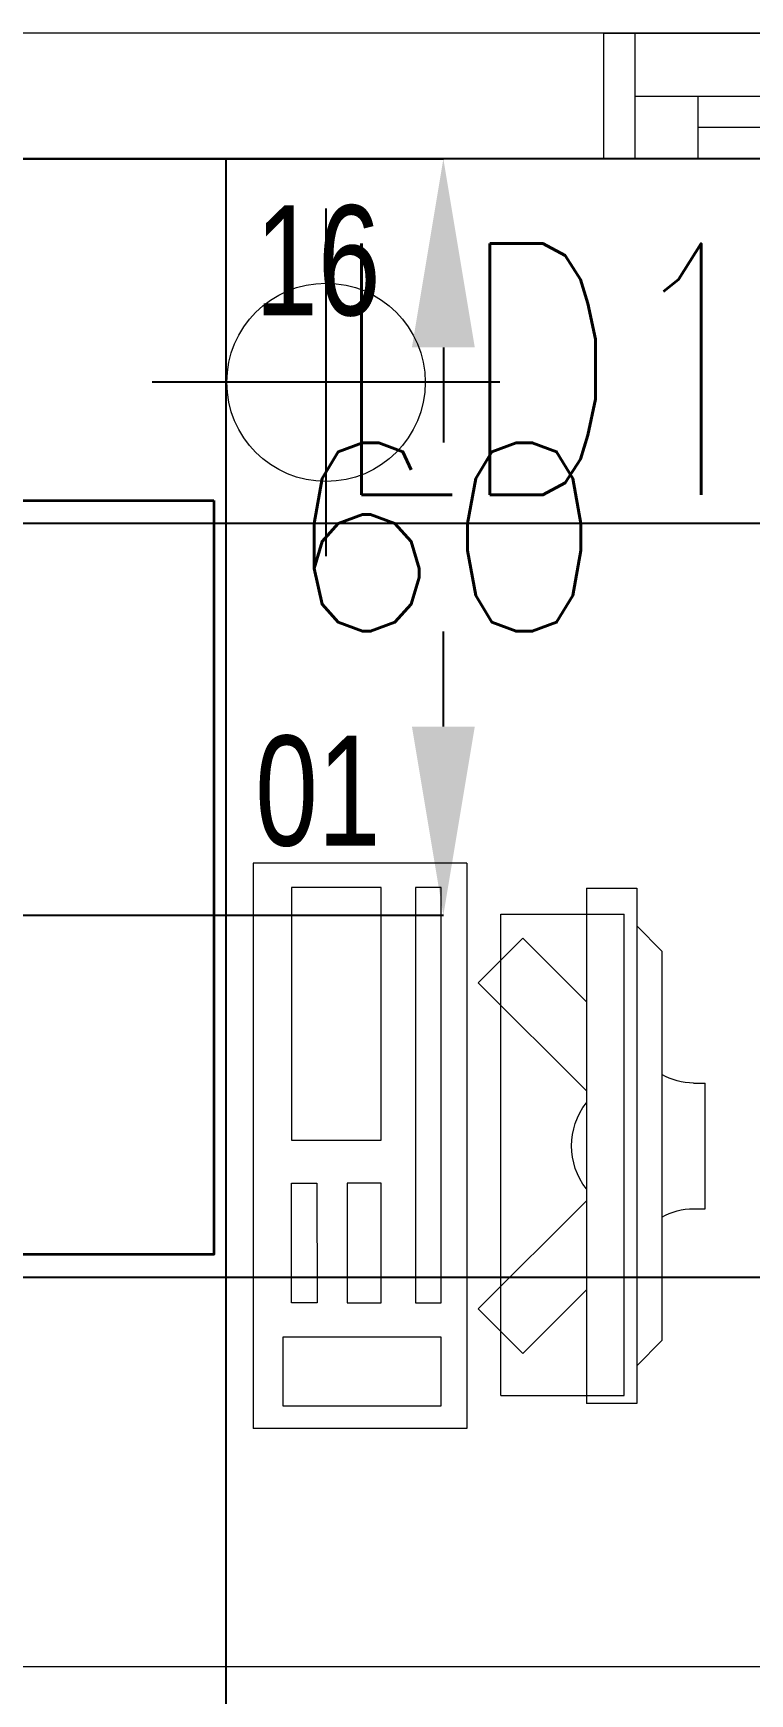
# Model space of a CAD drawing. Extents: x -12260 to 57327, y -29287 to 19916.
# Drawn here: x 39622 to 40192, y -4031 to -2710 of the extents above; entities that cross this region are included whole.
import ezdxf
from ezdxf.enums import TextEntityAlignment as Align

# ---------------------------------------------------------------- set-up
doc = ezdxf.new("R2010")
doc.units = 0
doc.header["$LTSCALE"] = 0.25
doc.linetypes.add('01-First Floor$0$HIDDEN', pattern=[9.525, 6.35, -3.175])
doc.linetypes.add('DASHDOT', pattern=[25.4, 12.7, -6.35, 0, -6.35])
for name, color, linetype, lineweight in [('01-First Floor$0$72_EGR_EQP_TAG', 142, 'Continuous', 5), ('01-First Floor$0$Aluminum', 251, 'Continuous', 5), ('01-First Floor$0$LOADING', 253, 'Continuous', 5), ('01-First Floor$0$Walls', 251, 'Continuous', 5), ('E-DIM', 6, 'Continuous', 18), ('E-LITE-CIRC-NUMB', 6, 'Continuous', 25), ('E-LITE-CLNG', 150, 'Continuous', 35), ('E-LITE-CLNG-CNDT', 6, 'DASHDOT', 35), ('E-LITE-CTRL', 6, 'Continuous', 25), ('E-LITE-IDEN', 6, 'Continuous', 25)]:
    doc.layers.add(name, color=color, linetype=linetype, lineweight=lineweight)
doc.layers.add('01-First Floor$0$FALSE CEILING', color=251, linetype='Continuous')
doc.styles.add('01-First Floor$0$X3G_ENTITY_257CFD', font='swisscl.ttf', dxfattribs={"height": 200})
doc.styles.add('DC_SIMPLEX', font='SIMPLEX.shx', dxfattribs={"width": 0.7})
doc.styles.get("Standard").update_dxf_attribs({"font": 'romans.shx'})
doc.dimstyles.get("Standard").update_dxf_attribs({"dimtxt": 150, "dimasz": 150, "dimexe": 0.18, "dimexo": 0.0625, "dimgap": 0.09, "dimtad": 0, "dimtih": 1, "dimtoh": 1, "dimdec": 0, "dimlfac": 0.1, "dimzin": 0, "dimdsep": 46, "dimtxsty": 'Standard', "dimcen": 0.09, "dimclrd": 6, "dimadec": 0, "dimazin": 0, "dimtfac": 1, "dimtdec": 0, "dimtofl": 0, "dimtmove": 0, "dimatfit": 3, "dimfxl": 1, "dimtolj": 1, "dimtzin": 0, "dimarcsym": 0})

# ---------------------------------------------------------------- blocks, each defined once
blk = doc.blocks.new('01-First Floor$0$ITCWLS1-P')
at = {"layer": '01-First Floor$0$LOADING'}
for p, q in [((-0.17, 0.45), (-0.17, 0)), ((-0.17, 0.45), (0, 0.45)), ((0, 0.45), (0, 0)), ((-0.2651, 0.43, 0), (-0.3051, 0.43, 0)), ((-0.3051, 0.43, 0), (-0.3051, 0.02, 0)), ((-0.2651, 0.43, 0), (-0.2651, 0.02, 0)), ((-0.1496, 0.4305), (-0.1291, 0.4305)), ((-0.1291, 0.4305), (-0.1291, 0.4089)), ((-0.3251, 0.38, 0), (-0.3051, 0.4, 0)), ((-0.197, 0.4094), (-0.295, 0.4094)), ((-0.295, 0.0264), (-0.295, 0.4094)), ((-0.197, 0.0264), (-0.197, 0.4094)), ((-0.3251, 0.38, 0), (-0.3251, 0.07, 0)), ((-0.3503, 0.275), (-0.3596, 0.275)), ((-0.3596, 0.175), (-0.3596, 0.275)), ((-0.3503, 0.175), (-0.3596, 0.175)), ((-0.3251, 0.07, 0), (-0.3051, 0.05, 0)), ((-0.3051, 0.02, 0), (-0.2651, 0.02, 0)), ((-0.197, 0.0264), (-0.295, 0.0264)), ((-0.17, 0), (0, 0))]:
    blk.add_line(p, q, dxfattribs=at)
at = {"layer": '01-First Floor$0$LOADING', "extrusion": (2.48281e-10, 3.18408e-10, -1)}
for p, q in [((-0.2651, 0.3395), (-0.2144, 0.3902)), ((-0.1791, 0.3548), (-0.2144, 0.3902)), ((-0.2651, 0.2688), (-0.1791, 0.3548))]:
    blk.add_line(p, q, dxfattribs=at)
at = {"layer": '01-First Floor$0$LOADING', "extrusion": (2.48281e-10, -3.18408e-10, -1)}
for p, q in [((-0.2651, 0.1812), (-0.1791, 0.0952)), ((-0.2651, 0.1105), (-0.2144, 0.0598)), ((-0.1791, 0.0952), (-0.2144, 0.0598))]:
    blk.add_line(p, q, dxfattribs=at)
at = {"layer": '01-First Floor$0$LOADING'}
for points in [[(-0.1291, 0.4089), (-0.1291, 0.1), (-0.1496, 0.1), (-0.1496, 0.4305)], [(-0.1496, 0.1), (-0.1496, 0.1), (-0.1496, 0.1), (-0.1496, 0.1), (-0.1496, 0.1), (-0.1496, 0.1), (-0.1496, 0.1), (-0.1496, 0.1), (-0.1496, 0.1)], [(-0.1496, 0.1), (-0.1496, 0.1), (-0.1496, 0.1), (-0.1496, 0.1), (-0.1496, 0.1), (-0.1496, 0.1), (-0.1496, 0.1), (-0.1496, 0.1), (-0.1496, 0.1), (-0.1496, 0.1), (-0.1496, 0.1), (-0.1496, 0.1), (-0.1496, 0.1), (-0.1496, 0.1), (-0.1496, 0.1), (-0.1496, 0.1), (-0.1496, 0.1), (-0.1496, 0.1)], [(-0.1496, 0.1), (-0.1496, 0.1), (-0.1496, 0.1), (-0.1496, 0.1), (-0.1496, 0.1), (-0.1496, 0.1), (-0.1496, 0.1), (-0.1496, 0.1), (-0.1496, 0.1), (-0.1496, 0.1)], [(-0.1496, 0.1), (-0.1496, 0.1), (-0.1496, 0.1), (-0.1496, 0.1), (-0.1496, 0.1), (-0.1496, 0.1), (-0.1496, 0.1)], [(-0.1496, 0.1), (-0.1496, 0.1), (-0.1496, 0.1), (-0.1496, 0.1), (-0.1496, 0.1), (-0.1496, 0.1), (-0.1496, 0.1), (-0.1496, 0.1), (-0.1496, 0.1), (-0.1496, 0.1)], [(-0.1496, 0.1), (-0.1496, 0.1), (-0.1496, 0.1), (-0.1496, 0.1), (-0.1496, 0.1), (-0.1496, 0.1), (-0.1496, 0.1), (-0.1496, 0.1), (-0.1496, 0.1), (-0.1496, 0.1), (-0.1496, 0.1), (-0.1496, 0.1), (-0.1496, 0.1), (-0.1496, 0.1), (-0.1496, 0.1)], [(-0.1496, 0.1), (-0.1496, 0.1), (-0.1496, 0.1), (-0.1496, 0.1), (-0.1496, 0.1), (-0.1496, 0.1), (-0.1496, 0.1), (-0.1496, 0.1), (-0.1496, 0.1), (-0.1496, 0.1)], [(-0.1496, 0.1), (-0.1496, 0.1), (-0.1496, 0.1), (-0.1496, 0.1), (-0.1496, 0.1), (-0.1496, 0.1), (-0.1496, 0.1), (-0.1496, 0.1), (-0.1496, 0.1), (-0.1496, 0.1)], [(-0.1496, 0.1), (-0.1496, 0.1), (-0.1496, 0.1), (-0.1496, 0.1), (-0.1496, 0.1), (-0.1496, 0.1), (-0.1496, 0.1), (-0.1496, 0.1), (-0.1496, 0.1), (-0.1496, 0.1), (-0.1496, 0.1), (-0.1496, 0.1), (-0.1496, 0.1), (-0.1496, 0.1), (-0.1496, 0.1), (-0.1496, 0.1), (-0.1496, 0.1), (-0.1496, 0.1), (-0.1496, 0.1), (-0.1496, 0.1), (-0.1496, 0.1), (-0.1496, 0.1), (-0.1496, 0.1), (-0.1496, 0.1), (-0.1496, 0.1), (-0.1496, 0.1), (-0.1496, 0.1), (-0.1496, 0.1), (-0.1496, 0.1), (-0.1496, 0.1), (-0.1496, 0.1), (-0.1496, 0.1), (-0.1496, 0.1), (-0.1496, 0.1), (-0.1496, 0.1), (-0.1496, 0.1), (-0.1496, 0.1), (-0.1496, 0.1), (-0.1496, 0.1), (-0.1496, 0.1), (-0.1496, 0.1), (-0.1496, 0.1), (-0.1496, 0.1), (-0.1496, 0.1), (-0.1496, 0.1), (-0.1496, 0.1), (-0.1496, 0.1), (-0.1496, 0.1), (-0.1496, 0.1), (-0.1496, 0.1), (-0.1496, 0.1), (-0.1496, 0.1), (-0.1496, 0.1), (-0.1496, 0.1)], [(-0.1496, 0.1), (-0.1496, 0.1), (-0.1496, 0.1), (-0.1496, 0.1), (-0.1496, 0.1), (-0.1496, 0.1), (-0.1496, 0.1), (-0.1496, 0.1), (-0.1496, 0.1), (-0.1496, 0.1), (-0.1496, 0.1), (-0.1496, 0.1), (-0.1496, 0.1), (-0.1496, 0.1), (-0.1496, 0.1), (-0.1496, 0.1), (-0.1496, 0.1), (-0.1496, 0.1), (-0.1496, 0.1), (-0.1496, 0.1), (-0.1496, 0.1), (-0.1496, 0.1), (-0.1496, 0.1), (-0.1496, 0.1), (-0.1496, 0.1), (-0.1496, 0.1), (-0.1496, 0.1), (-0.1496, 0.1), (-0.1496, 0.1), (-0.1496, 0.1), (-0.1496, 0.1), (-0.1496, 0.1), (-0.1496, 0.1), (-0.1496, 0.1), (-0.1496, 0.1), (-0.1496, 0.1), (-0.1496, 0.1), (-0.1496, 0.1), (-0.1496, 0.1), (-0.1496, 0.1), (-0.1496, 0.1), (-0.1496, 0.1), (-0.1496, 0.1), (-0.1496, 0.1), (-0.1496, 0.1), (-0.1496, 0.1), (-0.1496, 0.1), (-0.1496, 0.1), (-0.1496, 0.1), (-0.1496, 0.1), (-0.1496, 0.1), (-0.1496, 0.1), (-0.1496, 0.1), (-0.1496, 0.1), (-0.1496, 0.1), (-0.1496, 0.1), (-0.1496, 0.1), (-0.1496, 0.1), (-0.1496, 0.1), (-0.1496, 0.1), (-0.1496, 0.1), (-0.1496, 0.1), (-0.1496, 0.1), (-0.1496, 0.1), (-0.1496, 0.1), (-0.1496, 0.1), (-0.1496, 0.1), (-0.1496, 0.1), (-0.1496, 0.1), (-0.1496, 0.1), (-0.1496, 0.1), (-0.1496, 0.1), (-0.1496, 0.1), (-0.1496, 0.1), (-0.1496, 0.1), (-0.1496, 0.1), (-0.1496, 0.1), (-0.1496, 0.1), (-0.1496, 0.1), (-0.1496, 0.1), (-0.1496, 0.1), (-0.1496, 0.1), (-0.1496, 0.1), (-0.1496, 0.1), (-0.1496, 0.1), (-0.1496, 0.1), (-0.1496, 0.1), (-0.1496, 0.1), (-0.1496, 0.1)], [(-0.1496, 0.1), (-0.1496, 0.1), (-0.1496, 0.1), (-0.1496, 0.1), (-0.1496, 0.1), (-0.1496, 0.1), (-0.1496, 0.1), (-0.1496, 0.1), (-0.1496, 0.1), (-0.1496, 0.1), (-0.1496, 0.1), (-0.1496, 0.1)], [(-0.1496, 0.1), (-0.1496, 0.1), (-0.1496, 0.1), (-0.1496, 0.1), (-0.1496, 0.1), (-0.1496, 0.1), (-0.1496, 0.1)], [(-0.1496, 0.1), (-0.1496, 0.1), (-0.1496, 0.1), (-0.1496, 0.1), (-0.1496, 0.1), (-0.1496, 0.1), (-0.1496, 0.1), (-0.1496, 0.1), (-0.1496, 0.1), (-0.1496, 0.1), (-0.1496, 0.1), (-0.1496, 0.1), (-0.1496, 0.1), (-0.1496, 0.1), (-0.1496, 0.1), (-0.1496, 0.1), (-0.1496, 0.1)], [(-0.1496, 0.1), (-0.1496, 0.1), (-0.1496, 0.1), (-0.1496, 0.1), (-0.1496, 0.1), (-0.1496, 0.1), (-0.1496, 0.1), (-0.1496, 0.1), (-0.1496, 0.1), (-0.1496, 0.1), (-0.1496, 0.1), (-0.1496, 0.1), (-0.1496, 0.1), (-0.1496, 0.1), (-0.1496, 0.1), (-0.1496, 0.1), (-0.1496, 0.1), (-0.1496, 0.1), (-0.1496, 0.1), (-0.1496, 0.1), (-0.1496, 0.1), (-0.1496, 0.1), (-0.1496, 0.1), (-0.1496, 0.1), (-0.1496, 0.1), (-0.1496, 0.1), (-0.1496, 0.1), (-0.1496, 0.1), (-0.1496, 0.1), (-0.1496, 0.1), (-0.1496, 0.1), (-0.1496, 0.1), (-0.1496, 0.1), (-0.1496, 0.1), (-0.1496, 0.1), (-0.1496, 0.1), (-0.1496, 0.1), (-0.1496, 0.1), (-0.1496, 0.1), (-0.1496, 0.1), (-0.1496, 0.1), (-0.1496, 0.1), (-0.1496, 0.1), (-0.1496, 0.1), (-0.1496, 0.1), (-0.1496, 0.1), (-0.1496, 0.1), (-0.1496, 0.1), (-0.1496, 0.1), (-0.1496, 0.1), (-0.1496, 0.1), (-0.1496, 0.1), (-0.1496, 0.1), (-0.1496, 0.1), (-0.1496, 0.1), (-0.1496, 0.1), (-0.1496, 0.1), (-0.1496, 0.1), (-0.1496, 0.1), (-0.1496, 0.1), (-0.1496, 0.1), (-0.1496, 0.1), (-0.1496, 0.1), (-0.1496, 0.1), (-0.1496, 0.1), (-0.1496, 0.1), (-0.1496, 0.1), (-0.1496, 0.1), (-0.1496, 0.1), (-0.1496, 0.1), (-0.1496, 0.1), (-0.1496, 0.1), (-0.1496, 0.1), (-0.1496, 0.1), (-0.1496, 0.1), (-0.1496, 0.1), (-0.1496, 0.1), (-0.1496, 0.1), (-0.1496, 0.1), (-0.1496, 0.1), (-0.1496, 0.1), (-0.1496, 0.1), (-0.1496, 0.1), (-0.1496, 0.1), (-0.1496, 0.1), (-0.1496, 0.1), (-0.1496, 0.1), (-0.1496, 0.1), (-0.1496, 0.1), (-0.1496, 0.1), (-0.1496, 0.1), (-0.1496, 0.1), (-0.1496, 0.1), (-0.1496, 0.1), (-0.1496, 0.1), (-0.1496, 0.1), (-0.1496, 0.1), (-0.1496, 0.1), (-0.1496, 0.1), (-0.1496, 0.1), (-0.1496, 0.1), (-0.1496, 0.1), (-0.1496, 0.1), (-0.1496, 0.1), (-0.1496, 0.1), (-0.1496, 0.1), (-0.1496, 0.1), (-0.1496, 0.1), (-0.1496, 0.1), (-0.1496, 0.1), (-0.1496, 0.1)], [(-0.1496, 0.1), (-0.1496, 0.1), (-0.1496, 0.1), (-0.1496, 0.1), (-0.1496, 0.1), (-0.1496, 0.1), (-0.1496, 0.1), (-0.1496, 0.1)]]:
    blk.add_lwpolyline(points, dxfattribs=at)
for points in [[(-0.1019, 0.4305), (-0.0304, 0.4305), (-0.0304, 0.2294), (-0.1019, 0.2294)], [(-0.1019, 0.1954), (-0.0747, 0.1954), (-0.0747, 0.1), (-0.1019, 0.1)], [(-0.0304, 0.1954), (-0.0508, 0.1954), (-0.0508, 0.1), (-0.0304, 0.1)], [(-0.1496, 0.1), (-0.1496, 0.1), (-0.1496, 0.1), (-0.1496, 0.1), (-0.1496, 0.1), (-0.1496, 0.1), (-0.1496, 0.1), (-0.1496, 0.1), (-0.1496, 0.1), (-0.1496, 0.1), (-0.1496, 0.1), (-0.1496, 0.1), (-0.1496, 0.1), (-0.1496, 0.1), (-0.1496, 0.1), (-0.1496, 0.1), (-0.1496, 0.1), (-0.1496, 0.1), (-0.1496, 0.1), (-0.1496, 0.1), (-0.1496, 0.1), (-0.1496, 0.1), (-0.1496, 0.1), (-0.1496, 0.1), (-0.1496, 0.1), (-0.1496, 0.1), (-0.1496, 0.1), (-0.1496, 0.1), (-0.1496, 0.1), (-0.1496, 0.1), (-0.1496, 0.1), (-0.1496, 0.1), (-0.1496, 0.1), (-0.1496, 0.1), (-0.1496, 0.1), (-0.1496, 0.1), (-0.1496, 0.1), (-0.1496, 0.1), (-0.1496, 0.1), (-0.1496, 0.1), (-0.1496, 0.1), (-0.1496, 0.1), (-0.1496, 0.1), (-0.1496, 0.1), (-0.1496, 0.1), (-0.1496, 0.1), (-0.1496, 0.1), (-0.1496, 0.1), (-0.1496, 0.1), (-0.1496, 0.1), (-0.1496, 0.1), (-0.1496, 0.1), (-0.1496, 0.1), (-0.1496, 0.1), (-0.1496, 0.1), (-0.1496, 0.1), (-0.1496, 0.1), (-0.1496, 0.1), (-0.1496, 0.1), (-0.1496, 0.1), (-0.1496, 0.1), (-0.1496, 0.1), (-0.1496, 0.1), (-0.1496, 0.1), (-0.1496, 0.1), (-0.1496, 0.1), (-0.1496, 0.1), (-0.1496, 0.1), (-0.1496, 0.1), (-0.1496, 0.1), (-0.1496, 0.1), (-0.1496, 0.1), (-0.1496, 0.1), (-0.1496, 0.1), (-0.1496, 0.1), (-0.1496, 0.1), (-0.1496, 0.1), (-0.1496, 0.1), (-0.1496, 0.1), (-0.1496, 0.1), (-0.1496, 0.1), (-0.1496, 0.1), (-0.1496, 0.1), (-0.1496, 0.1), (-0.1496, 0.1), (-0.1496, 0.1), (-0.1496, 0.1), (-0.1496, 0.1), (-0.1496, 0.1), (-0.1496, 0.1), (-0.1496, 0.1), (-0.1496, 0.1), (-0.1496, 0.1), (-0.1496, 0.1), (-0.1496, 0.1), (-0.1496, 0.1), (-0.1496, 0.1), (-0.1496, 0.1), (-0.1496, 0.1), (-0.1496, 0.1), (-0.1496, 0.1), (-0.1496, 0.1), (-0.1496, 0.1), (-0.1496, 0.1), (-0.1496, 0.1), (-0.1496, 0.1), (-0.1496, 0.1), (-0.1496, 0.1), (-0.1496, 0.1), (-0.1496, 0.1), (-0.1496, 0.1), (-0.1496, 0.1), (-0.1496, 0.1), (-0.1496, 0.1), (-0.1496, 0.1), (-0.1496, 0.1), (-0.1496, 0.1), (-0.1496, 0.1), (-0.1496, 0.1), (-0.1496, 0.1), (-0.1496, 0.1), (-0.1496, 0.1), (-0.1496, 0.1), (-0.1496, 0.1), (-0.1496, 0.1), (-0.1496, 0.1), (-0.1496, 0.1), (-0.1496, 0.1), (-0.1496, 0.1), (-0.1496, 0.1), (-0.1496, 0.1), (-0.1496, 0.1), (-0.1496, 0.1), (-0.1496, 0.1), (-0.1496, 0.1), (-0.1496, 0.1), (-0.1496, 0.1), (-0.1496, 0.1), (-0.1496, 0.1), (-0.1496, 0.1), (-0.1496, 0.1), (-0.1496, 0.1), (-0.1496, 0.1), (-0.1496, 0.1), (-0.1496, 0.1), (-0.1496, 0.1), (-0.1496, 0.1), (-0.1496, 0.1), (-0.1496, 0.1), (-0.1496, 0.1), (-0.1496, 0.1), (-0.1496, 0.1), (-0.1496, 0.1), (-0.1496, 0.1), (-0.1496, 0.1), (-0.1496, 0.1), (-0.1496, 0.1), (-0.1496, 0.1), (-0.1496, 0.1), (-0.1496, 0.1), (-0.1496, 0.1), (-0.1496, 0.1), (-0.1496, 0.1), (-0.1496, 0.1), (-0.1496, 0.1), (-0.1496, 0.1), (-0.1496, 0.1), (-0.1496, 0.1), (-0.1496, 0.1), (-0.1496, 0.1), (-0.1496, 0.1), (-0.1496, 0.1), (-0.1496, 0.1), (-0.1496, 0.1), (-0.1496, 0.1), (-0.1496, 0.1), (-0.1496, 0.1), (-0.1496, 0.1), (-0.1496, 0.1), (-0.1496, 0.1), (-0.1496, 0.1), (-0.1496, 0.1), (-0.1496, 0.1), (-0.1496, 0.1), (-0.1496, 0.1), (-0.1496, 0.1), (-0.1496, 0.1), (-0.1496, 0.1), (-0.1496, 0.1), (-0.1496, 0.1), (-0.1496, 0.1), (-0.1496, 0.1), (-0.1496, 0.1), (-0.1496, 0.1), (-0.1496, 0.1), (-0.1496, 0.1), (-0.1496, 0.1), (-0.1496, 0.1), (-0.1496, 0.1), (-0.1496, 0.1), (-0.1496, 0.1), (-0.1496, 0.1), (-0.1496, 0.1), (-0.1496, 0.1), (-0.1496, 0.1), (-0.1496, 0.1), (-0.1496, 0.1), (-0.1496, 0.1), (-0.1496, 0.1), (-0.1496, 0.1), (-0.1496, 0.1), (-0.1496, 0.1), (-0.1496, 0.1), (-0.1496, 0.1), (-0.1496, 0.1), (-0.1496, 0.1), (-0.1496, 0.1), (-0.1496, 0.1), (-0.1496, 0.1), (-0.1496, 0.1), (-0.1496, 0.1), (-0.1496, 0.1), (-0.1496, 0.1), (-0.1496, 0.1), (-0.1496, 0.1), (-0.1496, 0.1), (-0.1496, 0.1), (-0.1496, 0.1), (-0.1496, 0.1), (-0.1496, 0.1), (-0.1496, 0.1), (-0.1496, 0.1), (-0.1496, 0.1), (-0.1496, 0.1), (-0.1496, 0.1), (-0.1496, 0.1), (-0.1496, 0.1), (-0.1496, 0.1), (-0.1496, 0.1), (-0.1496, 0.1), (-0.1496, 0.1), (-0.1496, 0.1), (-0.1496, 0.1), (-0.1496, 0.1), (-0.1496, 0.1), (-0.1496, 0.1), (-0.1496, 0.1), (-0.1496, 0.1), (-0.1496, 0.1), (-0.1496, 0.1), (-0.1496, 0.1), (-0.1496, 0.1), (-0.1496, 0.1), (-0.1496, 0.1), (-0.1496, 0.1), (-0.1496, 0.1), (-0.1496, 0.1), (-0.1496, 0.1), (-0.1496, 0.1), (-0.1496, 0.1), (-0.1496, 0.1), (-0.1496, 0.1), (-0.1496, 0.1), (-0.1496, 0.1), (-0.1496, 0.1), (-0.1496, 0.1), (-0.1496, 0.1), (-0.1496, 0.1), (-0.1496, 0.1), (-0.1496, 0.1), (-0.1496, 0.1), (-0.1496, 0.1), (-0.1496, 0.1), (-0.1496, 0.1), (-0.1496, 0.1), (-0.1496, 0.1), (-0.1496, 0.1)], [(-0.1496, 0.1), (-0.1496, 0.1), (-0.1496, 0.1), (-0.1496, 0.1), (-0.1496, 0.1), (-0.1496, 0.1), (-0.1496, 0.1), (-0.1496, 0.1), (-0.1496, 0.1), (-0.1496, 0.1), (-0.1496, 0.1), (-0.1496, 0.1), (-0.1496, 0.1), (-0.1496, 0.1), (-0.1496, 0.1), (-0.1496, 0.1), (-0.1496, 0.1), (-0.1496, 0.1), (-0.1496, 0.1), (-0.1496, 0.1), (-0.1496, 0.1), (-0.1496, 0.1), (-0.1496, 0.1), (-0.1496, 0.1), (-0.1496, 0.1), (-0.1496, 0.1), (-0.1496, 0.1), (-0.1496, 0.1), (-0.1496, 0.1), (-0.1496, 0.1), (-0.1496, 0.1), (-0.1496, 0.1), (-0.1496, 0.1), (-0.1496, 0.1), (-0.1496, 0.1), (-0.1496, 0.1), (-0.1496, 0.1), (-0.1496, 0.1), (-0.1496, 0.1), (-0.1496, 0.1), (-0.1496, 0.1), (-0.1496, 0.1), (-0.1496, 0.1), (-0.1496, 0.1), (-0.1496, 0.1), (-0.1496, 0.1), (-0.1496, 0.1), (-0.1496, 0.1), (-0.1496, 0.1), (-0.1496, 0.1), (-0.1496, 0.1), (-0.1496, 0.1), (-0.1496, 0.1), (-0.1496, 0.1), (-0.1496, 0.1), (-0.1496, 0.1), (-0.1496, 0.1), (-0.1496, 0.1), (-0.1496, 0.1), (-0.1496, 0.1), (-0.1496, 0.1), (-0.1496, 0.1), (-0.1496, 0.1), (-0.1496, 0.1), (-0.1496, 0.1), (-0.1496, 0.1), (-0.1496, 0.1), (-0.1496, 0.1), (-0.1496, 0.1), (-0.1496, 0.1), (-0.1496, 0.1), (-0.1496, 0.1), (-0.1496, 0.1), (-0.1496, 0.1), (-0.1496, 0.1), (-0.1496, 0.1), (-0.1496, 0.1), (-0.1496, 0.1), (-0.1496, 0.1), (-0.1496, 0.1), (-0.1496, 0.1), (-0.1496, 0.1), (-0.1496, 0.1), (-0.1496, 0.1), (-0.1496, 0.1), (-0.1496, 0.1), (-0.1496, 0.1), (-0.1496, 0.1), (-0.1496, 0.1), (-0.1496, 0.1), (-0.1496, 0.1), (-0.1496, 0.1), (-0.1496, 0.1), (-0.1496, 0.1), (-0.1496, 0.1), (-0.1496, 0.1), (-0.1496, 0.1), (-0.1496, 0.1), (-0.1496, 0.1), (-0.1496, 0.1), (-0.1496, 0.1), (-0.1496, 0.1), (-0.1496, 0.1), (-0.1496, 0.1), (-0.1496, 0.1), (-0.1496, 0.1), (-0.1496, 0.1), (-0.1496, 0.1), (-0.1496, 0.1), (-0.1496, 0.1), (-0.1496, 0.1), (-0.1496, 0.1), (-0.1496, 0.1), (-0.1496, 0.1), (-0.1496, 0.1), (-0.1496, 0.1), (-0.1496, 0.1), (-0.1496, 0.1), (-0.1496, 0.1), (-0.1496, 0.1), (-0.1496, 0.1), (-0.1496, 0.1), (-0.1496, 0.1), (-0.1496, 0.1), (-0.1496, 0.1), (-0.1496, 0.1), (-0.1496, 0.1), (-0.1496, 0.1), (-0.1496, 0.1), (-0.1496, 0.1), (-0.1496, 0.1), (-0.1496, 0.1), (-0.1496, 0.1), (-0.1496, 0.1), (-0.1496, 0.1), (-0.1496, 0.1), (-0.1496, 0.1), (-0.1496, 0.1), (-0.1496, 0.1), (-0.1496, 0.1), (-0.1496, 0.1), (-0.1496, 0.1), (-0.1496, 0.1), (-0.1496, 0.1), (-0.1496, 0.1), (-0.1496, 0.1), (-0.1496, 0.1), (-0.1496, 0.1), (-0.1496, 0.1), (-0.1496, 0.1), (-0.1496, 0.1), (-0.1496, 0.1), (-0.1496, 0.1), (-0.1496, 0.1), (-0.1496, 0.1), (-0.1496, 0.1), (-0.1496, 0.1), (-0.1496, 0.1), (-0.1496, 0.1), (-0.1496, 0.1), (-0.1496, 0.1), (-0.1496, 0.1), (-0.1496, 0.1), (-0.1496, 0.1), (-0.1496, 0.1), (-0.1496, 0.1), (-0.1496, 0.1), (-0.1496, 0.1), (-0.1496, 0.1), (-0.1496, 0.1), (-0.1496, 0.1), (-0.1496, 0.1), (-0.1496, 0.1), (-0.1496, 0.1), (-0.1496, 0.1), (-0.1496, 0.1), (-0.1496, 0.1), (-0.1496, 0.1), (-0.1496, 0.1), (-0.1496, 0.1), (-0.1496, 0.1), (-0.1496, 0.1), (-0.1496, 0.1), (-0.1496, 0.1), (-0.1496, 0.1), (-0.1496, 0.1), (-0.1496, 0.1), (-0.1496, 0.1), (-0.1496, 0.1), (-0.1496, 0.1), (-0.1496, 0.1), (-0.1496, 0.1), (-0.1496, 0.1), (-0.1496, 0.1), (-0.1496, 0.1), (-0.1496, 0.1), (-0.1496, 0.1), (-0.1496, 0.1), (-0.1496, 0.1), (-0.1496, 0.1), (-0.1496, 0.1), (-0.1496, 0.1), (-0.1496, 0.1), (-0.1496, 0.1), (-0.1496, 0.1), (-0.1496, 0.1), (-0.1496, 0.1), (-0.1496, 0.1), (-0.1496, 0.1), (-0.1496, 0.1), (-0.1496, 0.1), (-0.1496, 0.1), (-0.1496, 0.1), (-0.1496, 0.1)], [(-0.1496, 0.1), (-0.1496, 0.1), (-0.1496, 0.1), (-0.1496, 0.1), (-0.1496, 0.1), (-0.1496, 0.1), (-0.1496, 0.1), (-0.1496, 0.1), (-0.1496, 0.1), (-0.1496, 0.1), (-0.1496, 0.1), (-0.1496, 0.1), (-0.1496, 0.1), (-0.1496, 0.1), (-0.1496, 0.1), (-0.1496, 0.1), (-0.1496, 0.1), (-0.1496, 0.1), (-0.1496, 0.1), (-0.1496, 0.1), (-0.1496, 0.1), (-0.1496, 0.1), (-0.1496, 0.1), (-0.1496, 0.1), (-0.1496, 0.1), (-0.1496, 0.1), (-0.1496, 0.1), (-0.1496, 0.1), (-0.1496, 0.1), (-0.1496, 0.1), (-0.1496, 0.1), (-0.1496, 0.1), (-0.1496, 0.1), (-0.1496, 0.1), (-0.1496, 0.1), (-0.1496, 0.1), (-0.1496, 0.1), (-0.1496, 0.1), (-0.1496, 0.1), (-0.1496, 0.1), (-0.1496, 0.1), (-0.1496, 0.1), (-0.1496, 0.1), (-0.1496, 0.1), (-0.1496, 0.1), (-0.1496, 0.1), (-0.1496, 0.1), (-0.1496, 0.1), (-0.1496, 0.1), (-0.1496, 0.1), (-0.1496, 0.1), (-0.1496, 0.1), (-0.1496, 0.1), (-0.1496, 0.1), (-0.1496, 0.1), (-0.1496, 0.1), (-0.1496, 0.1), (-0.1496, 0.1), (-0.1496, 0.1), (-0.1496, 0.1), (-0.1496, 0.1), (-0.1496, 0.1), (-0.1496, 0.1), (-0.1496, 0.1), (-0.1496, 0.1), (-0.1496, 0.1), (-0.1496, 0.1), (-0.1496, 0.1), (-0.1496, 0.1), (-0.1496, 0.1), (-0.1496, 0.1), (-0.1496, 0.1), (-0.1496, 0.1), (-0.1496, 0.1), (-0.1496, 0.1), (-0.1496, 0.1), (-0.1496, 0.1), (-0.1496, 0.1), (-0.1496, 0.1), (-0.1496, 0.1), (-0.1496, 0.1), (-0.1496, 0.1), (-0.1496, 0.1), (-0.1496, 0.1), (-0.1496, 0.1), (-0.1496, 0.1), (-0.1496, 0.1), (-0.1496, 0.1), (-0.1496, 0.1), (-0.1496, 0.1), (-0.1496, 0.1), (-0.1496, 0.1), (-0.1496, 0.1), (-0.1496, 0.1), (-0.1496, 0.1), (-0.1496, 0.1), (-0.1496, 0.1), (-0.1496, 0.1), (-0.1496, 0.1), (-0.1496, 0.1), (-0.1496, 0.1), (-0.1496, 0.1), (-0.1496, 0.1), (-0.1496, 0.1), (-0.1496, 0.1), (-0.1496, 0.1), (-0.1496, 0.1), (-0.1496, 0.1), (-0.1496, 0.1), (-0.1496, 0.1), (-0.1496, 0.1), (-0.1496, 0.1), (-0.1496, 0.1), (-0.1496, 0.1), (-0.1496, 0.1), (-0.1496, 0.1), (-0.1496, 0.1), (-0.1496, 0.1), (-0.1496, 0.1), (-0.1496, 0.1), (-0.1496, 0.1), (-0.1496, 0.1), (-0.1496, 0.1), (-0.1496, 0.1), (-0.1496, 0.1), (-0.1496, 0.1), (-0.1496, 0.1), (-0.1496, 0.1), (-0.1496, 0.1), (-0.1496, 0.1), (-0.1496, 0.1), (-0.1496, 0.1), (-0.1496, 0.1), (-0.1496, 0.1), (-0.1496, 0.1), (-0.1496, 0.1), (-0.1496, 0.1), (-0.1496, 0.1), (-0.1496, 0.1), (-0.1496, 0.1), (-0.1496, 0.1), (-0.1496, 0.1), (-0.1496, 0.1), (-0.1496, 0.1), (-0.1496, 0.1), (-0.1496, 0.1), (-0.1496, 0.1), (-0.1496, 0.1), (-0.1496, 0.1), (-0.1496, 0.1), (-0.1496, 0.1), (-0.1496, 0.1), (-0.1496, 0.1), (-0.1496, 0.1), (-0.1496, 0.1), (-0.1496, 0.1), (-0.1496, 0.1), (-0.1496, 0.1), (-0.1496, 0.1), (-0.1496, 0.1), (-0.1496, 0.1), (-0.1496, 0.1), (-0.1496, 0.1), (-0.1496, 0.1), (-0.1496, 0.1), (-0.1496, 0.1), (-0.1496, 0.1), (-0.1496, 0.1), (-0.1496, 0.1), (-0.1496, 0.1), (-0.1496, 0.1), (-0.1496, 0.1), (-0.1496, 0.1), (-0.1496, 0.1), (-0.1496, 0.1), (-0.1496, 0.1), (-0.1496, 0.1), (-0.1496, 0.1), (-0.1496, 0.1), (-0.1496, 0.1), (-0.1496, 0.1), (-0.1496, 0.1), (-0.1496, 0.1), (-0.1496, 0.1), (-0.1496, 0.1), (-0.1496, 0.1), (-0.1496, 0.1), (-0.1496, 0.1), (-0.1496, 0.1), (-0.1496, 0.1), (-0.1496, 0.1), (-0.1496, 0.1), (-0.1496, 0.1), (-0.1496, 0.1), (-0.1496, 0.1), (-0.1496, 0.1), (-0.1496, 0.1), (-0.1496, 0.1), (-0.1496, 0.1), (-0.1496, 0.1), (-0.1496, 0.1), (-0.1496, 0.1), (-0.1496, 0.1), (-0.1496, 0.1), (-0.1496, 0.1), (-0.1496, 0.1), (-0.1496, 0.1), (-0.1496, 0.1), (-0.1496, 0.1), (-0.1496, 0.1), (-0.1496, 0.1), (-0.1496, 0.1), (-0.1496, 0.1), (-0.1496, 0.1), (-0.1496, 0.1), (-0.1496, 0.1), (-0.1496, 0.1), (-0.1496, 0.1), (-0.1496, 0.1)], [(-0.1496, 0.0727), (-0.0236, 0.0727), (-0.0236, 0.0182), (-0.1496, 0.0182)]]:
    blk.add_lwpolyline(points, close=True, dxfattribs=at)
for centre, radius, start, end in [((-0.3503, 0.325), 0.05, 270, 300.3093), ((-0.3089, 0.225), 0.0556, 321.9431, 38.0569), ((-0.3503, 0.125), 0.05, 59.6907, 90)]:
    blk.add_arc(centre, radius, start, end, dxfattribs=at)
blk = doc.blocks.new('01-First Floor$0$GF21043-P')
at = {"color": 0}
blk.add_line((0.8, 0), (0.8, 0.75), dxfattribs=at)
at = {"color": 0, "linetype": '01-First Floor$0$HIDDEN'}
blk.add_line((-0.4, 0.6), (-0.4, 0), dxfattribs=at)
blk = doc.blocks.new('01-First Floor$0$A$C37be4daf')
at = {"layer": '01-First Floor$0$Aluminum'}
for p, q in [((1416, 598.2), (216, 598.2)), ((241, 498.2), (241, 598.2)), ((291, 548.2), (291, 598.2)), ((1341, 548.2), (1341, 598.2)), ((1391, 498.2), (1391, 598.2)), ((291, 573.2), (1341, 573.2)), ((1391, 548.2), (241, 548.2)), ((1416, 498.2), (216, 498.2))]:
    blk.add_line(p, q, dxfattribs=at)
at = {"layer": '01-First Floor$0$Walls'}
for p, q in [((216, 498.2), (216, 598.2)), ((1416, 498.2), (1416, 598.2))]:
    blk.add_line(p, q, dxfattribs=at)
blk = doc.blocks.new('01-First Floor')
at = {"layer": '01-First Floor$0$FALSE CEILING', "linetype": 'Continuous'}
for p, q in [((39776, -6100), (39776, -2810)), ((38576, -3100), (42776, -3100)), ((38576, -3700), (42776, -3700))]:
    blk.add_line(p, q, dxfattribs=at)
at = {"layer": '01-First Floor$0$FALSE CEILING'}
for p, q in [((39855.4, -3126.2, -0.1), (39855.4, -2849.5, -0.1)), ((39993.7, -2987.8, -0.1), (39717, -2987.8, -0.1))]:
    blk.add_line(p, q, dxfattribs=at)
blk.add_lwpolyline([(38576, -6100), (42776, -6100), (42776, -2810), (38576, -2810)], close=True, dxfattribs=at)
at = {"layer": '01-First Floor$0$LOADING'}
for p, q in [((39855.4, -3126.2, -0.1), (39855.4, -2849.5, -0.1)), ((39993.7, -2987.8, -0.1), (39717, -2987.8, -0.1))]:
    blk.add_line(p, q, dxfattribs=at)
blk.add_circle((39855.4, -2987.8, -0.1), 78.9, dxfattribs=at)
at = {"layer": '01-First Floor$0$Walls'}
for p, q in [((42876, -2710), (34876, -2710)), ((38576, -2810), (42776, -2810))]:
    blk.add_line(p, q, dxfattribs=at)
at = {"rotation": 180}
blk.add_blockref('01-First Floor$0$A$C37be4daf', (41492, -2211.8), dxfattribs=at)
at = {"layer": '01-First Floor$0$LOADING', "extrusion": (1.19929e-18, 8.17187e-07, 1), "xscale": -1000.000000000003, "yscale": 1000.000000000003, "zscale": 1000.000000000003, "rotation": 270}
blk.add_blockref('01-First Floor$0$GF21043-P', (39606, -3610, -0.1), dxfattribs=at)
at = {"layer": '01-First Floor$0$LOADING', "extrusion": (2.20203e-06, 2.34751e-05, 1), "xscale": -1000.000000000001, "yscale": 1000.000000000002, "zscale": 1000.000000000003, "rotation": 0.001410763692106798}
blk.add_blockref('01-First Floor$0$ITCWLS1-P', (39797.4, -3820.4, -0.1), dxfattribs=at)
at = {"layer": '01-First Floor$0$72_EGR_EQP_TAG', "char_height": 87.47, "attachment_point": 2, "style": '01-First Floor$0$X3G_ENTITY_257CFD'}
for s, insert in [('16', (39848.9, -2847, -0.1)), ('01', (39848.9, -3269, -0.1))]:
    blk.add_mtext(s, dxfattribs=dict(at, insert=insert))
blk = doc.blocks.new('*U16')
blk.add_lwpolyline([(-300, 300), (-300, -300), (300, -300), (300, 300)], close=True)
blk.add_circle((0, 0), 45)
at = {"layer": 'E-LITE-CIRC-NUMB', "style": 'DC_SIMPLEX', "width": 0.7, "flags": 8}
blk.add_attdef('CIRCUIT', text='', height=200, rotation=0, dxfattribs=at).set_placement((-473.9, 300), align=Align.RIGHT)
at = {"layer": 'E-LITE-CTRL', "style": 'DC_SIMPLEX', "width": 0.7, "flags": 8}
blk.add_attdef('CONTROL', (1118.9, -935), '', height=200, rotation=360, dxfattribs=at)
at = {"layer": 'E-LITE-IDEN', "style": 'DC_SIMPLEX', "width": 0.7, "flags": 8}
blk.add_attdef('TYPE', (460.4, 457.6), '', height=200, rotation=360, dxfattribs=at)
blk = doc.blocks.new('*D165')
at = {"layer": 'Defpoints', "color": 0}
for p in [(38576, -2810), (39471.3, -3411.7, -0.1), (39948.7, -3411.7)]:
    blk.add_point(p, dxfattribs=at)
at = {"layer": 'E-DIM', "color": 0, "lineweight": -2, "transparency": 16777216}
for p, q in [((38576.1, -2810), (39948.8, -2810)), ((39471.3, -3411.7), (39948.8, -3411.7))]:
    blk.add_line(p, q, dxfattribs=at)
at = {"layer": 'E-DIM', "color": 6, "lineweight": -2, "transparency": 16777216}
for p, q in [((39948.7, -2960), (39948.7, -3035.8)), ((39948.7, -3261.7), (39948.7, -3186))]:
    blk.add_line(p, q, dxfattribs=at)
at = {"layer": 'E-DIM', "color": 6, "transparency": 16777216}
for points in [[(39923.7, -2960), (39973.7, -2960), (39948.7, -2810)], [(39923.7, -3261.7), (39973.7, -3261.7), (39948.7, -3411.7)]]:
    blk.add_solid(points, dxfattribs=at)
at = {"layer": 'E-DIM', "color": 7, "transparency": 16777216, "insert": (39948.7, -3110.9), "char_height": 150, "attachment_point": 5}
blk.add_mtext('\\A1;60', dxfattribs=at)

msp = doc.modelspace()

# ---------------------------------------------------------------- block references
at = {"layer": 'E-LITE-CLNG'}
ref = msp.add_blockref('*U16', (39466.2, -3381.9, -0.1), dxfattribs=dict(at, xscale=-1))
ref.add_attrib('TYPE', 'LD1', (39859.7, -3077.4, -0.1), dxfattribs={"layer": 'E-LITE-IDEN', "height": 200, "rotation": 0, "style": 'DC_SIMPLEX', "width": 0.7, "flags": 8})
at = {"layer": 'E-LITE-CLNG-CNDT'}
msp.add_blockref('01-First Floor', (0, 0), dxfattribs=at)

# ---------------------------------------------------------------- dimensions: what is measured, and where the dimension line sits
at = {"layer": 'E-DIM'}
dim = msp.add_linear_dim(base=(39948.7, -3411.7), p1=(38576, -2810), p2=(39471.3, -3411.7, -0.1), angle=90, dimstyle='Standard', override={"dimclrt": 7}, dxfattribs=at)
dim.commit()
dim.dimension.update_dxf_attribs({"geometry": '*D165', "text_midpoint": (39948.7, -3110.9)})

doc.saveas('drawing.dxf')
